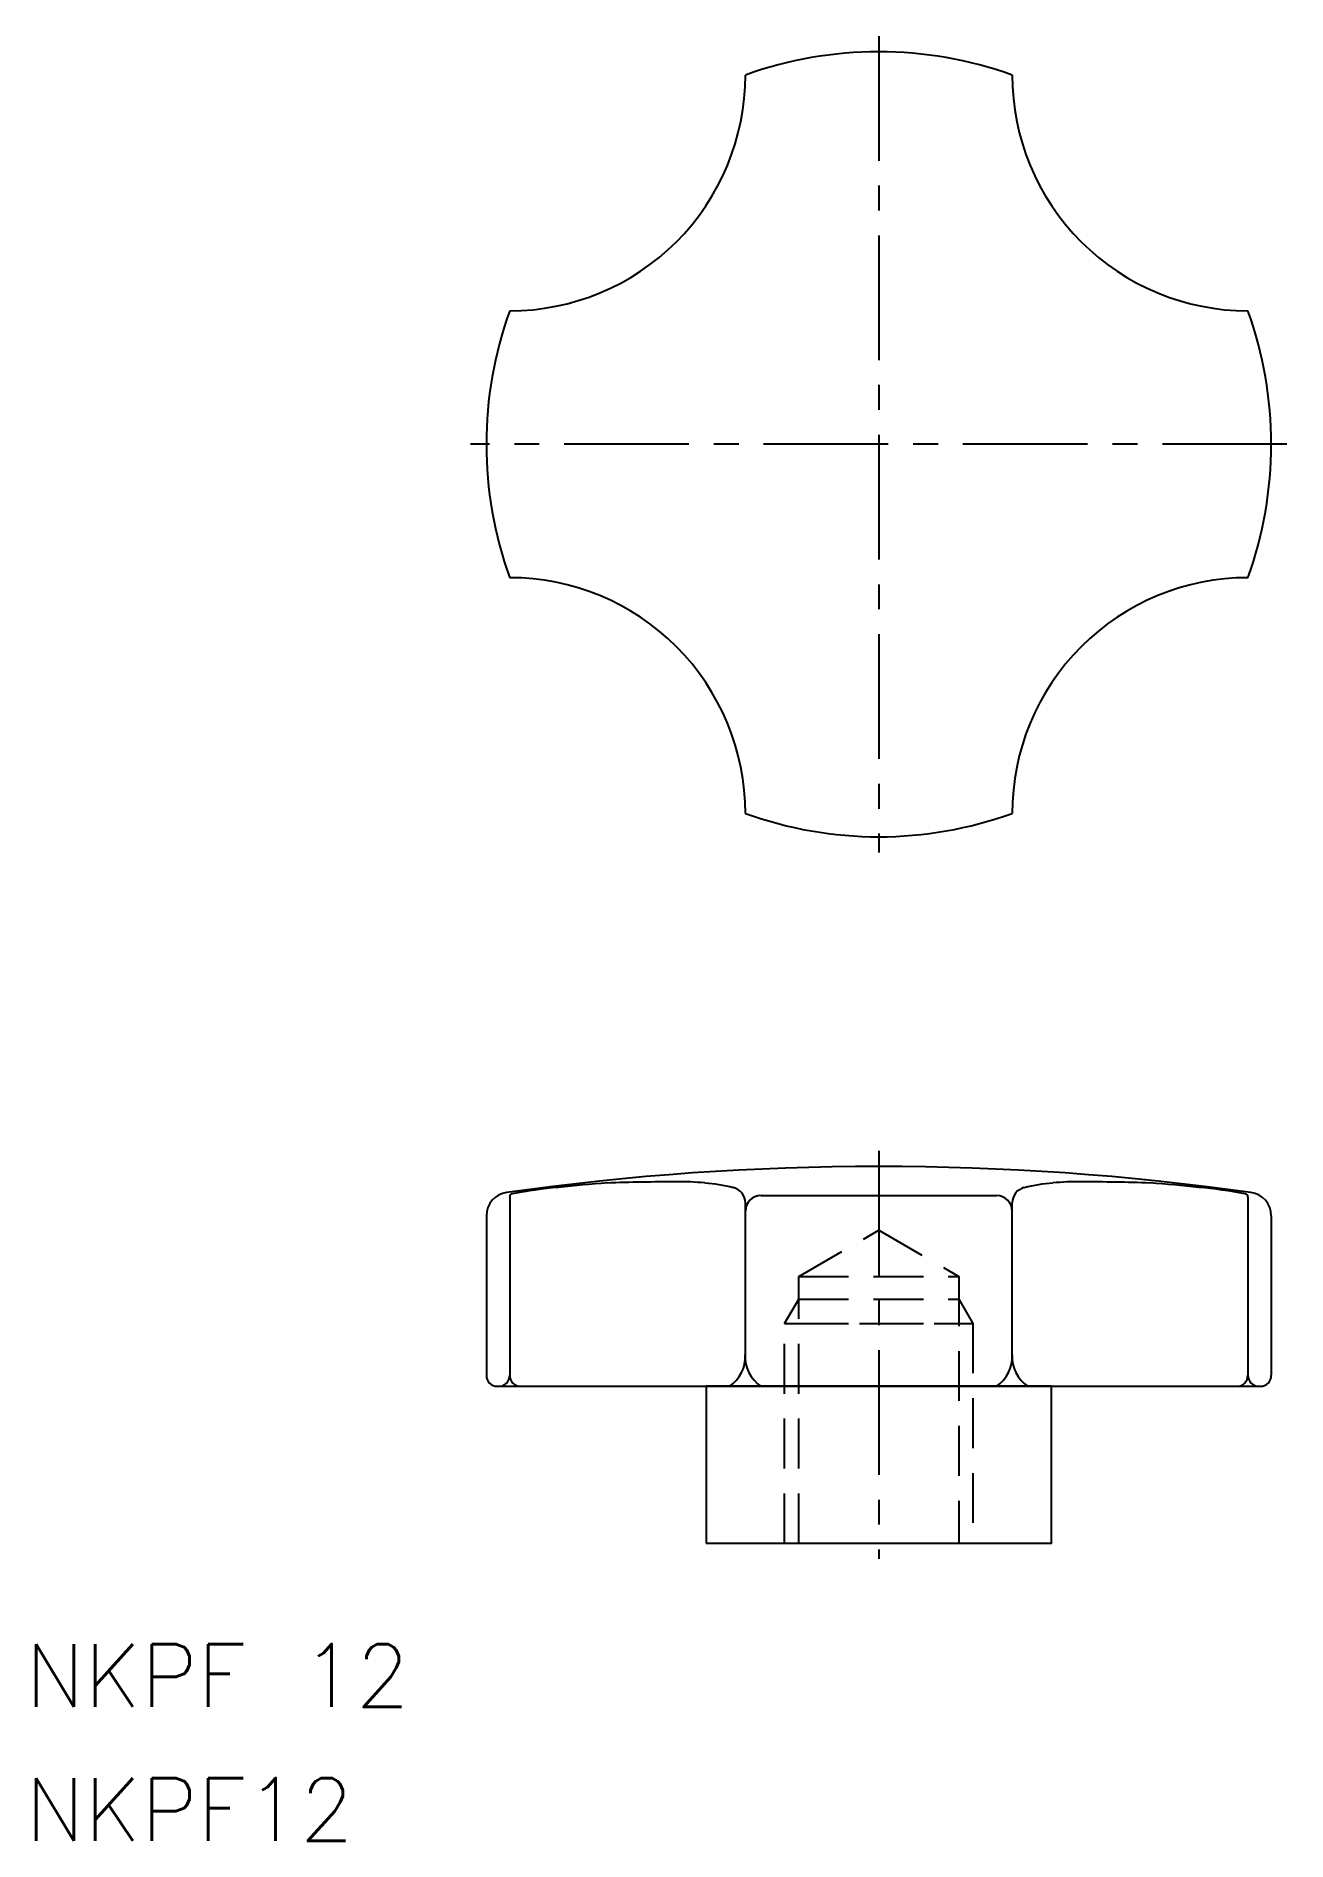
# Model space of a CAD drawing. Extents: x 59 to 139, y 106 to 220.
import ezdxf
from ezdxf.enums import TextEntityAlignment as Align

# ---------------------------------------------------------------- set-up
doc = ezdxf.new("R2010")
doc.units = 0
doc.header["$LTSCALE"] = 0.25
doc.linetypes.add('CENTER', pattern=[50.8, 31.75, -6.35, 6.35, -6.35])
doc.linetypes.add('DASHED', pattern=[19.05, 12.7, -6.35])
doc.layers.get('0').update_dxf_attribs({"linetype": 'CONTINUOUS'})
doc.layers.add('CENTER', color=1, linetype='CENTER')
doc.styles.get("Standard").update_dxf_attribs({"font": 'txt.shx'})

msp = doc.modelspace()

# ---------------------------------------------------------------- linework, layer by layer
at = {"linetype": 'CONTINUOUS'}
for p, q in [((89.37, 146.55), (89.37, 135.2)), ((104.38, 136.5), (104.38, 146.18)), ((105.38, 146.65), (120.38, 146.65)), ((121.38, 136.5), (121.38, 146.18)), ((136.39, 146.55), (136.39, 135.2)), ((87.88, 145.36), (87.88, 135.2)), ((137.88, 145.36), (137.88, 135.2)), ((88.58, 134.5), (137.18, 134.5))]:
    msp.add_line(p, q, dxfattribs=at)
at = {"color": 3, "linetype": 'DASHED'}
for p, q in [((107.78, 141.5), (112.88, 144.44)), ((112.88, 144.44), (117.98, 141.5)), ((107.78, 124.5), (107.78, 141.5)), ((107.78, 141.5), (117.98, 141.5)), ((107.78, 141.5), (117.98, 141.5)), ((117.98, 141.5), (117.98, 124.5)), ((106.88, 138.5), (107.78, 140.05)), ((107.78, 140.05), (117.98, 140.05)), ((117.98, 140.05), (118.88, 138.5)), ((106.88, 124.5), (106.88, 138.5)), ((106.88, 138.5), (118.88, 138.5)), ((107.78, 138.5), (117.98, 138.5)), ((118.88, 138.5), (118.88, 124.5))]:
    msp.add_line(p, q, dxfattribs=at)
for p, q in [((107.13, 124.5), (107.13, 124.5)), ((112.88, 124.5), (112.88, 124.5))]:
    msp.add_line(p, q)
msp.add_lwpolyline([(101.88, 124.5), (123.88, 124.5), (123.88, 134.5), (101.88, 134.5)], close=True)
at = {"linetype": 'CONTINUOUS'}
for centre, radius, start, end in [((112.88, 194.5), 25, 70.1231, 109.8769), ((89.38, 218), 15, 269.9594, 0.0406), ((136.38, 218), 15, 179.9594, 270.0406), ((112.88, 194.5), 25, 160.1231, 199.8769), ((112.88, 194.5), 25, 340.1231, 19.8769), ((89.38, 171), 15, 359.9594, 90.0406), ((136.38, 171), 15, 89.9594, 180.0406), ((112.88, 194.5), 25, 250.1231, 289.8769), ((112.88, -21.5), 170, 81.9831, 98.0169), ((94.61, 121.01), 26.24, 94.6709, 101.1584), ((99.91, 81.9), 65.69, 93.7721, 96.4982), ((99.98, 17.59), 129.93, 90, 91.9383), ((99.98, 125.29), 22.24, 85.3244, 90), ((100.86, 135.95), 11.53, 76.1534, 85.3244), ((103.38, 146.18), 1, 0, 76.1534), ((122.38, 146.18), 1, 103.8466, 180), ((124.9, 135.95), 11.53, 94.6756, 103.8466), ((125.77, 125.29), 22.24, 90, 94.6756), ((125.77, 17.59), 129.93, 88.0617, 90), ((125.84, 81.9), 65.69, 83.5018, 86.2279), ((131.14, 121.01), 26.24, 78.8446, 85.3291), ((89.38, 145.36), 1.5, 98.0169, 180), ((89.57, 146.55), 0.208, 101.1584, 180), ((105.38, 145.65), 1, 90, 180), ((120.38, 145.65), 1, 0, 90), ((136.18, 146.55), 0.21, 0, 78.8446), ((136.38, 145.36), 1.5, 0, 81.9831), ((102.1, 136.39), 2.28, 304.075, 2.7949), ((106.65, 136.39), 2.28, 177.2051, 235.925), ((119.1, 136.39), 2.28, 304.075, 2.7949), ((123.65, 136.39), 2.28, 177.2051, 235.925), ((88.58, 135.2), 0.7, 180, 270), ((88.67, 135.2), 0.7, 270, 0), ((90.07, 135.2), 0.7, 180, 270), ((135.69, 135.2), 0.7, 270, 0), ((137.09, 135.2), 0.7, 180, 270), ((137.18, 135.2), 0.7, 270, 0)]:
    msp.add_arc(centre, radius, start, end, dxfattribs=at)
at = {"layer": 'CENTER', "linetype": 'CENTER'}
for p, q in [((112.88, 220.5), (112.88, 168.5)), ((138.88, 194.5), (86.88, 194.5)), ((112.88, 149.5), (112.88, 123.5))]:
    msp.add_line(p, q, dxfattribs=at)

# ---------------------------------------------------------------- texts
at = {"color": 7, "linetype": 'CONTINUOUS'}
for s, p in [('NKPF 12', (58.51, 116.08)), ('NKPF12', (58.51, 107.54))]:
    msp.add_text(s, height=4, dxfattribs=at).set_placement(p, align=Align.MIDDLE_LEFT)

doc.saveas('drawing.dxf')
